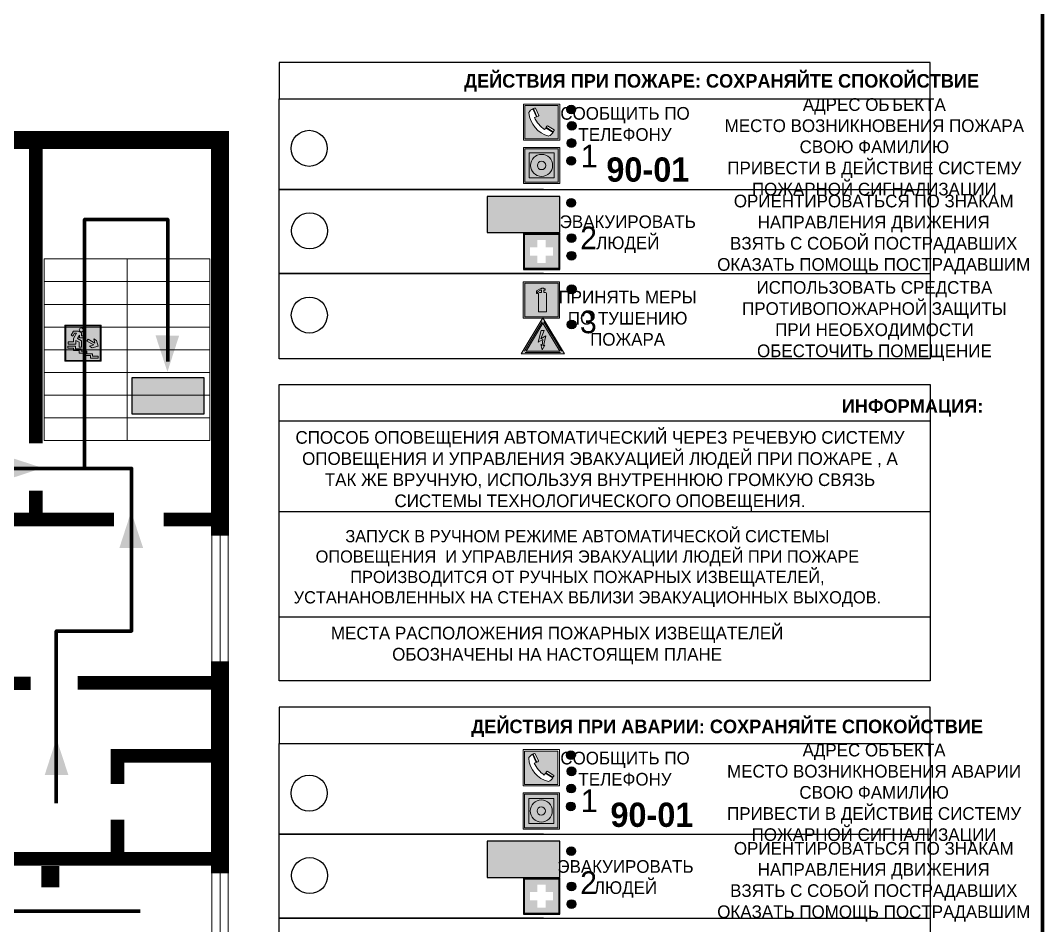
# Model space of a CAD drawing. Header units: millimetres. Extents: x 13114 to 67229, y 22859 to 38520.
# Drawn here: x 27674.5 to 27900.2, y 31016.9 to 31216.7 of the extents above; entities that cross this region are included whole.
import ezdxf

# ---------------------------------------------------------------- set-up
doc = ezdxf.new("R2010")
doc.units = ezdxf.units.MM
doc.layers.add('План_Штампы', color=7, linetype='Continuous')
doc.styles.add('обычный', font='arial.ttf')

# ---------------------------------------------------------------- blocks, each defined once
blk = doc.blocks.new('A$C3E6D3DDE')
at = {"lineweight": 5}
h = blk.add_hatch(color=40, dxfattribs=at)
h.paths.add_polyline_path([(24.1, 1.45), (16.46, -11.35), (31.74, -11.35)])
h.paths.add_polyline_path([(24.09, -0.46), (30.03, -10.41), (18.14, -10.41)], flags=16)
h.paths.add_polyline_path([(24.54, -3.08), (23.41, -6.02), (25.13, -5.01), (24.33, -8.5), (24.82, -8.27), (23.79, -9.86), (23.4, -8.04), (23.8, -8.43), (24.04, -6.29), (22.39, -7.25), (23.44, -3.08)], flags=0)
h = blk.add_hatch(color=256, dxfattribs=at)
h.paths.add_polyline_path([(24.37, 0.03, 0.567511), (23.82, 0.03), (17.59, -10.4, 0.582454), (17.86, -10.88), (30.32, -10.88, 0.582149), (30.6, -10.4)])
h.paths.add_polyline_path([(24.09, -0.46), (18.14, -10.41), (30.03, -10.41)], flags=16)
h.paths.add_polyline_path([(24.54, -3.08), (23.41, -6.02), (25.13, -5.01), (24.33, -8.5), (24.82, -8.27), (23.79, -9.86), (23.4, -8.04), (23.8, -8.43), (24.04, -6.29), (22.39, -7.25), (23.44, -3.08)], flags=0)
h = blk.add_hatch(color=40, dxfattribs=at)
h.paths.add_polyline_path([(24.09, -0.46), (18.14, -10.41), (30.03, -10.41)])
h.paths.add_polyline_path([(24.82, -8.27), (23.79, -9.86), (23.4, -8.04), (23.8, -8.43), (24.04, -6.29), (22.39, -7.25), (23.44, -3.08), (24.54, -3.08), (23.41, -6.02), (25.13, -5.01), (24.33, -8.5)], flags=16)
at = {"color": 40, "lineweight": 5}
for p, q in [((16.46, -11.35), (24.1, 1.45)), ((24.1, 1.45), (31.74, -11.35))]:
    blk.add_line(p, q, dxfattribs=at)
at = {"lineweight": 5}
for p, q in [((17.59, -10.4), (23.82, 0.03)), ((24.37, 0.03), (30.6, -10.4)), ((18.14, -10.41), (24.09, -0.46)), ((23.44, -3.08), (22.39, -7.25)), ((23.41, -6.02), (24.54, -3.08)), ((24.54, -3.08), (23.44, -3.08)), ((24.09, -0.46), (30.03, -10.41)), ((22.39, -7.25), (24.04, -6.29)), ((25.13, -5.01), (23.41, -6.02)), ((24.04, -6.29), (23.8, -8.43)), ((24.33, -8.5), (25.13, -5.01)), ((18.14, -10.41), (30.03, -10.41)), ((23.8, -8.43), (23.4, -8.04)), ((23.4, -8.04), (23.79, -9.86)), ((23.79, -9.86), (24.82, -8.27)), ((24.82, -8.27), (24.33, -8.5)), ((17.86, -10.88), (30.32, -10.88))]:
    blk.add_line(p, q, dxfattribs=at)
at = {"color": 50, "lineweight": 5}
blk.add_line((31.74, -11.35), (16.46, -11.35), dxfattribs=at)
blk = doc.blocks.new('A$C456E1F9C')
at = {"lineweight": 5}
h = blk.add_hatch(color=242, dxfattribs=at)
h.paths.add_polyline_path([(0.51, -1.47), (0.51, -13.26), (12.29, -13.26), (12.29, -1.47)])
h.paths.add_polyline_path([(5.42, -4.95, -0.254479), (4.78, -5.4), (3.52, -2.53, -0.209735), (4.23, -2.4)], flags=16)
h.paths.add_polyline_path([(8.53, -8.6), (10.87, -10.17), (10.54, -10.76), (8.03, -9.13, -0.192251)], flags=16)
h.paths.add_polyline_path([(4.61, -5.49, 0.005518), (3.87, -5.72, 0.128647), (7.49, -10.01, 0.00809), (7.83, -9.33), (10.47, -10.97, -0.16736), (8.99, -12.25, -0.327862), (1.95, -3.95, -0.166952), (3.36, -2.62)], flags=16)
at = {"color": 242, "lineweight": 5}
for p, q in [((0, -13.77), (0, -0.97)), ((12.8, -0.97), (0, -0.97)), ((4.61, -5.49), (3.36, -2.62)), ((3.52, -2.53), (4.78, -5.4)), ((4.23, -2.4), (5.42, -4.95)), ((12.8, -13.77), (12.8, -0.97)), ((7.83, -9.33), (10.47, -10.97)), ((8.03, -9.13), (10.54, -10.76)), ((10.81, -10.12), (8.53, -8.6)), ((10.54, -10.76), (10.8, -10.3)), ((10.8, -10.3), (10.81, -10.12)), ((0, -13.77), (12.8, -13.77))]:
    blk.add_line(p, q, dxfattribs=at)
blk.add_lwpolyline([(0.51, -1.47), (12.29, -1.47), (12.29, -13.26), (0.51, -13.26)], close=True, dxfattribs=at)
for centre, radius, start, end in [((4.59, -5.34), 2.99, 114.2845, 152.1974), ((4.02, -3.27), 0.891, 76.3284, 123.7092), ((11.12, -3.31), 9.19, 183.9915, 256.6009), ((14.98, -39.1), 35.17, 107.1487, 108.4135), ((13.86, -0.94), 11.08, 205.5536, 234.8762), ((4.68, -4.59), 0.824, 276.9621, 334.0723), ((-13.31, 0.8), 23.44, 332.5487, 334.4027), ((8.94, -9.5), 0.989, 114.4092, 157.9388), ((7.87, -9.46), 3, 291.9291, 329.9329)]:
    blk.add_arc(centre, radius, start, end, dxfattribs=at)
blk = doc.blocks.new('A$C54414219')
at = {"true_color": 0xffffff}
h = blk.add_hatch(color=7, dxfattribs=at)
h.paths.add_polyline_path([(2.39, -9.45), (2.39, -18.3), (11.23, -18.3), (11.23, -9.45)], flags=0)
h.paths.add_polyline_path([(10.71, -13.87, -1), (2.92, -13.87, -1)], flags=0)
h.paths.add_polyline_path([(8.3, -13.87, -1), (5.33, -13.87, -1)], flags=0)
h.paths.add_polyline_path([(0.41, -7.47), (0.41, -20.27), (13.21, -20.27), (13.21, -7.47)])
h.paths.add_polyline_path([(0.92, -19.77), (12.71, -19.77), (12.71, -7.98), (0.92, -7.98)], flags=16)
h.paths.add_polyline_path([(11.23, -9.45), (11.23, -18.3), (2.39, -18.3), (2.39, -9.45)], flags=0)
at = {"lineweight": 5}
h = blk.add_hatch(color=242, dxfattribs=at)
h.paths.add_polyline_path([(12.71, -7.98), (0.92, -7.98), (0.92, -19.77), (12.71, -19.77)])
h.paths.add_polyline_path([(11.23, -18.3), (2.39, -18.3), (2.39, -9.45), (11.23, -9.45)], flags=16)
h.paths.add_polyline_path([(10.71, -13.87, -1), (2.92, -13.87, -1)], flags=0)
h.paths.add_polyline_path([(8.3, -13.87, -1), (5.33, -13.87, -1)], flags=0)
at = {"true_color": 0xffffff}
h = blk.add_hatch(color=7, dxfattribs=at)
h.paths.add_polyline_path([(2.39, -9.45), (2.39, -18.3), (11.23, -18.3), (11.23, -9.45)])
h.paths.add_polyline_path([(10.71, -13.87, -1), (2.92, -13.87, -1)], flags=16)
h.paths.add_polyline_path([(8.3, -13.87, -1), (5.33, -13.87, -1)], flags=0)
at = {"lineweight": 5}
h = blk.add_hatch(color=242, dxfattribs=at)
h.paths.add_polyline_path([(2.92, -13.87, 1), (10.71, -13.87, 1)])
h.paths.add_polyline_path([(8.3, -13.87, -1), (5.33, -13.87, -1)], flags=16)
at = {"color": 242, "lineweight": 5}
for p, q in [((0.41, -20.27), (0.41, -7.47)), ((0.41, -7.47), (13.21, -7.47)), ((0.41, -7.47), (13.21, -7.47)), ((13.21, -20.27), (13.21, -7.47)), ((0.41, -20.27), (13.21, -20.27))]:
    blk.add_line(p, q, dxfattribs=at)
for points in [[(0.92, -7.98), (12.71, -7.98), (12.71, -19.77), (0.92, -19.77)], [(2.39, -9.45), (11.23, -9.45), (11.23, -18.3), (2.39, -18.3)]]:
    blk.add_lwpolyline(points, close=True, dxfattribs=at)
for radius in [3.89, 1.49]:
    blk.add_circle((6.81, -13.87), radius, dxfattribs=at)
blk = doc.blocks.new('A$C32E8229D')
at = {"true_color": 0xffffff}
blk.add_hatch(color=7, dxfattribs=at).paths.add_polyline_path([(0, 0), (0, -8), (16, -8), (16, 0)])
h = blk.add_hatch(color=126)
h.paths.add_polyline_path([(0.2, -0.2), (15.8, -0.2), (15.8, -7.8), (0.2, -7.8)])
h.paths.add_polyline_path([(13.49, -2.05), (12.08, -2.05), (11.37, -2.63, 0.162397), (11.29, -2.84), (11.29, -3.63), (10.35, -3.63), (10.35, -4.05), (11.68, -4.05), (11.68, -3.48), (12.26, -4.28), (11.29, -5.1), (11.29, -6.78), (11.85, -6.78), (11.85, -5.44), (12.8, -4.64), (12.8, -5.94), (14.46, -5.94), (14.46, -5.39), (13.45, -5.39), (13.45, -3.97), (12.46, -2.59), (13.15, -2.59), (13.69, -3.34), (14.18, -3)], flags=16)
h.paths.add_polyline_path([(10.74, -1.82, 1), (11.8, -1.82, 1)], flags=16)
h.paths.add_polyline_path([(9.39, -3.59), (5.99, -3.59), (6.56, -3.03), (5.91, -3.03), (5.1, -3.83), (5.91, -4.64), (6.56, -4.64), (5.99, -4.09), (9.39, -4.09)], flags=16)
h.paths.add_polyline_path([(4.29, -1.08), (1.72, -1.08), (1.72, -6.6), (4.29, -6.6)], flags=16)
at = {"color": 126}
blk.add_lwpolyline([(16, -8), (0, -8), (0, 0), (16, 0)], close=True, dxfattribs=at)
blk = doc.blocks.new('A$C18900ED3')
h = blk.add_hatch(color=126)
h.paths.add_polyline_path([(-0.18, -0.18), (-7.02, -0.18), (-7.02, -7.02), (-0.18, -7.02)])
h.paths.add_polyline_path([(-5.89, -4.46), (-5.89, -2.77), (-4.46, -2.77), (-4.46, -1.31), (-2.77, -1.31), (-2.77, -2.77), (-1.33, -2.77), (-1.33, -4.46), (-2.77, -4.46), (-2.77, -5.89), (-4.46, -5.89), (-4.46, -4.46)], flags=16)
at = {"color": 126}
for p, q in [((-7.2, 0), (-7.2, -7.2)), ((0, 0), (-7.2, 0)), ((0, -7.2), (0, 0)), ((-7.02, -7.02), (-7.02, -0.18)), ((-7.02, -0.18), (-0.18, -0.18)), ((-0.18, -0.18), (-0.18, -7.02)), ((-7.2, -7.2), (0, -7.2)), ((-0.18, -7.02), (-7.02, -7.02))]:
    blk.add_line(p, q, dxfattribs=at)
blk = doc.blocks.new('A$C3AD82952')
at = {"true_color": 0xf5f5ff}
h = blk.add_hatch(color=7, dxfattribs=at)
h.dxf.hatch_style = 1
h.paths.add_polyline_path([(8.21, 8.73, 0.414214), (7.89, 9.05), (7.22, 9.05), (7.22, 9.92), (7.59, 9.92, 1), (7.57, 10.36), (7.22, 10.36), (7.22, 10.6), (6.43, 10.6), (6.43, 10.36), (6.01, 10.36), (4.74, 9.59), (4.74, 8.69), (4.98, 8.73), (4.98, 9.26), (6.12, 9.91), (6.43, 9.91), (6.43, 9.05), (5.76, 9.05, 0.414214), (5.44, 8.73), (5.44, 2.2), (8.21, 2.2)], flags=0)
h.paths.add_polyline_path([(12.8, 12.8), (0, 12.8), (0, 0), (12.8, 0)])
h.paths.add_polyline_path([(0.51, 12.29), (12.29, 12.29), (12.29, 0.51), (0.51, 0.51)], flags=16)
h.paths.add_polyline_path([(4.74, 9.59), (6.01, 10.36), (6.43, 10.36), (6.43, 10.6), (7.22, 10.6), (7.22, 10.36), (7.59, 10.36, -0.94586), (7.59, 9.92), (7.22, 9.92), (7.22, 9.05), (7.89, 9.05, -0.414214), (8.21, 8.73), (8.21, 2.2), (5.44, 2.2), (5.44, 8.73, -0.414214), (5.76, 9.05), (6.43, 9.05), (6.43, 9.91), (6.12, 9.91), (4.98, 9.26), (4.98, 8.73), (4.74, 8.69)], flags=0)
h = blk.add_hatch(color=242)
h.dxf.hatch_style = 1
h.paths.add_polyline_path([(12.29, 12.29), (0.51, 12.29), (0.51, 0.51), (12.29, 0.51)])
h.paths.add_polyline_path([(4.74, 8.69), (4.74, 9.59), (6.01, 10.36), (6.43, 10.36), (6.43, 10.6), (7.22, 10.6), (7.22, 10.36), (7.59, 10.36, -0.94586), (7.59, 9.92), (7.22, 9.92), (7.22, 9.05), (7.89, 9.05, -0.414214), (8.21, 8.73), (8.21, 2.2), (5.44, 2.2), (5.44, 8.73, -0.414214), (5.76, 9.05), (6.43, 9.05), (6.43, 9.91), (6.12, 9.91), (4.98, 9.26), (4.98, 8.73)], flags=16)
h = blk.add_hatch(color=7, dxfattribs=at)
h.dxf.hatch_style = 1
h.paths.add_polyline_path([(8.21, 8.73, 0.414214), (7.89, 9.05), (7.22, 9.05), (7.22, 9.92), (7.59, 9.92, 1), (7.57, 10.36), (7.22, 10.36), (7.22, 10.6), (6.43, 10.6), (6.43, 10.36), (6.01, 10.36), (4.74, 9.59), (4.74, 8.69), (4.98, 8.73), (4.98, 9.26), (6.12, 9.91), (6.43, 9.91), (6.43, 9.05), (5.76, 9.05, 0.414214), (5.44, 8.73), (5.44, 2.2), (8.21, 2.2)])
at = {"color": 242, "lineweight": 5}
for p, q in [((0, 0), (0, 12.8)), ((0, 12.8), (12.8, 12.8)), ((12.8, 0), (12.8, 12.8)), ((6.01, 10.36), (4.74, 9.59)), ((4.74, 9.59), (4.74, 8.69)), ((4.74, 8.69), (4.98, 8.73)), ((4.98, 9.26), (6.12, 9.91)), ((4.98, 8.73), (4.98, 9.26)), ((5.44, 2.2), (5.44, 8.73)), ((5.76, 9.05), (6.43, 9.05)), ((6.01, 10.36), (6.43, 10.36)), ((6.12, 9.91), (6.43, 9.91)), ((7.22, 10.6), (6.43, 10.6)), ((6.43, 10.6), (6.43, 10.36)), ((6.43, 9.91), (6.43, 9.05)), ((7.22, 10.36), (7.22, 10.6)), ((7.59, 10.36), (7.22, 10.36)), ((7.22, 9.05), (7.22, 9.92)), ((7.59, 9.92), (7.22, 9.92)), ((7.89, 9.05), (7.22, 9.05)), ((8.21, 2.2), (8.21, 8.73)), ((0, 0), (12.8, 0)), ((5.44, 2.2), (8.21, 2.2))]:
    blk.add_line(p, q, dxfattribs=at)
blk.add_lwpolyline([(0.51, 12.29), (12.29, 12.29), (12.29, 0.51), (0.51, 0.51)], close=True, dxfattribs=at)
for centre, radius, start, end in [((5.76, 8.73), 0.32, 90, 180), ((7.58, 10.14), 0.223, 273.1875, 86.8125), ((7.89, 8.73), 0.32, 0, 90)]:
    blk.add_arc(centre, radius, start, end, dxfattribs=at)
blk = doc.blocks.new('A$C7B4425F7')
at = {"true_color": 0xffffff}
blk.add_hatch(color=7, dxfattribs=at).paths.add_polyline_path([(0, 0), (-16, 0), (-16, -8), (0, -8)])
h = blk.add_hatch(color=126)
h.paths.add_polyline_path([(-0.2, -0.2), (-15.8, -0.2), (-15.8, -7.8), (-0.2, -7.8)])
h.paths.add_polyline_path([(-11.76, -2.03), (-11.76, -3.66), (-11.17, -3.66, -0.568275), (-11.17, -6.18), (-12.58, -6.18), (-12.58, -2.03)], flags=16)
h.paths.add_polyline_path([(-13.33, -4.12, -0.495768), (-13.59, -6.18), (-15.03, -6.18), (-15.03, -2.03), (-13.59, -2.03, -0.487973)], flags=16)
h.paths.add_polyline_path([(-10.25, -2.03), (-9.48, -2.03), (-9.48, -6.18), (-10.25, -6.18)], flags=16)
h.paths.add_polyline_path([(-13.84, -3.69), (-14.24, -3.69), (-14.24, -3.03), (-13.9, -3.03, -0.692621)], flags=0)
h.paths.add_polyline_path([(-9.15, -2.03), (-8.4, -2.03), (-8.04, -3.07), (-7.68, -2.03), (-6.93, -2.03), (-7.64, -4.1), (-6.93, -6.18), (-7.68, -6.18), (-8.04, -5.14), (-8.4, -6.18), (-9.15, -6.18), (-8.44, -4.1)], flags=16)
h.paths.add_polyline_path([(-11.76, -4.46), (-11.42, -4.46, -0.692621), (-11.36, -5.12), (-11.76, -5.12)], flags=0)
h.paths.add_polyline_path([(-13.9, -5.2), (-14.24, -5.2), (-14.24, -4.55), (-13.84, -4.55, -0.708038)], flags=0)
edge = h.paths.add_edge_path(flags=16)
edge.add_ellipse((-5.51, -4.08), major_axis=(0, 2.05), ratio=0.586184, start_angle=0, end_angle=360)
edge = h.paths.add_edge_path(flags=0)
edge.add_ellipse((-5.51, -4.08), major_axis=(0, 1.14), ratio=0.454828, start_angle=0, end_angle=360)
h.paths.add_polyline_path([(-4.13, -4.96, 0.377264), (-3.48, -4.52, 0.0555), (-3.16, -2.03), (-1.66, -2.03), (-1.66, -4.96), (-0.96, -4.96), (-0.96, -7.01), (-1.75, -7.01), (-1.75, -6.18), (-3.3, -6.18), (-3.3, -7.02), (-4.13, -7.02)], flags=16)
h.paths.add_polyline_path([(-2.73, -2.91), (-2.28, -2.91), (-2.28, -4.96), (-3.05, -4.96, 0.079136)], flags=0)
at = {"color": 126}
blk.add_lwpolyline([(-16, -8), (0, -8), (0, 0), (-16, 0)], close=True, dxfattribs=at)
blk = doc.blocks.new('вниз')
at = {"lineweight": 0, "true_color": 0xffffff}
h = blk.add_hatch(color=7, dxfattribs=at)
h.dxf.hatch_style = 1
h.paths.add_polyline_path([(40994.51, -4472.22), (40986.51, -4472.22), (40986.51, -4480.22), (40994.51, -4480.22)])
h.paths.add_polyline_path([(40994.31, -4472.42), (40994.31, -4480.01), (40986.71, -4480.01), (40986.71, -4472.42)], flags=16)
h.paths.add_polyline_path([(40988.43, -4473.53), (40989.43, -4473.53), (40990.19, -4473.96), (40990.19, -4474.6), (40991, -4474.6), (40991, -4475.06), (40989.73, -4475.06), (40989.73, -4474.46), (40989.3, -4475.18), (40990.17, -4475.7), (40990.17, -4477.11), (40989.63, -4477.11), (40989.63, -4476.01), (40988.94, -4475.59), (40988.94, -4476.46), (40988.94, -4476.46), (40987.47, -4476.46), (40987.26, -4476.46), (40987.26, -4475.92), (40988.4, -4475.92), (40988.4, -4475.2), (40989.1, -4473.99), (40988.66, -4473.99), (40988.24, -4474.7), (40987.86, -4474.47), (40988.41, -4473.56)], flags=0)
h.paths.add_polyline_path([(40990.55, -4473.29, -1), (40989.69, -4473.29, -1)], flags=0)
h.paths.add_polyline_path([(40988.85, -4476.89), (40988.85, -4477.43), (40990.1, -4477.43), (40990.1, -4477.99), (40991.34, -4477.99), (40991.34, -4478.54), (40992.59, -4478.54), (40992.59, -4479.09), (40993.83, -4479.09), (40993.83, -4479.52), (40992.17, -4479.52), (40992.17, -4478.97), (40990.91, -4478.97), (40990.91, -4478.41), (40989.68, -4478.41), (40989.68, -4477.86), (40988.43, -4477.86), (40988.43, -4477.31), (40987.6, -4477.31), (40987.18, -4477.31), (40987.18, -4476.89)], flags=0)
h.paths.add_polyline_path([(40991.61, -4475.33), (40993.12, -4476.2), (40992.9, -4475.27), (40993.48, -4475.6), (40993.83, -4476.88), (40992.56, -4477.22), (40991.97, -4476.88), (40992.9, -4476.61), (40991.38, -4475.74), (40991.58, -4475.39)], flags=0)
h.paths.add_polyline_path([(40990.19, -4473.96), (40989.43, -4473.53), (40988.43, -4473.53), (40988.41, -4473.56), (40987.86, -4474.47), (40988.24, -4474.7), (40988.66, -4473.99), (40989.1, -4473.99), (40988.4, -4475.2), (40988.4, -4475.92), (40987.26, -4475.92), (40987.26, -4476.46), (40987.47, -4476.46), (40988.94, -4476.46), (40988.94, -4476.27), (40988.94, -4475.59), (40989.63, -4476.01), (40989.63, -4477.11), (40990.17, -4477.11), (40990.17, -4475.7), (40989.3, -4475.18), (40989.73, -4474.46), (40989.73, -4475.06), (40991, -4475.06), (40991, -4474.6), (40990.19, -4474.6)], flags=0)
h.paths.add_polyline_path([(40990.55, -4473.29, 1), (40989.69, -4473.29, 1)], flags=0)
h.paths.add_polyline_path([(40991.61, -4475.33), (40991.58, -4475.39), (40991.38, -4475.74), (40992.9, -4476.61), (40991.97, -4476.88), (40992.56, -4477.22), (40993.83, -4476.88), (40993.48, -4475.6), (40992.9, -4475.27), (40993.12, -4476.2)], flags=0)
h.paths.add_polyline_path([(40990.1, -4477.43), (40988.85, -4477.43), (40988.85, -4476.89), (40987.18, -4476.89), (40987.18, -4477.31), (40987.6, -4477.31), (40988.43, -4477.31), (40988.43, -4477.86), (40989.68, -4477.86), (40989.68, -4478.41), (40990.91, -4478.41), (40990.91, -4478.97), (40992.17, -4478.97), (40992.17, -4479.52), (40993.83, -4479.52), (40993.83, -4479.09), (40992.59, -4479.09), (40992.59, -4478.54), (40991.34, -4478.54), (40991.34, -4477.99), (40990.1, -4477.99)], flags=0)
at = {"lineweight": 0}
h = blk.add_hatch(color=126, dxfattribs=at)
h.dxf.hatch_style = 1
h.paths.add_polyline_path([(40994.31, -4472.42), (40986.71, -4472.42), (40986.71, -4480.01), (40994.31, -4480.01)])
h.paths.add_polyline_path([(40988.43, -4473.53), (40989.43, -4473.53), (40990.19, -4473.96), (40990.19, -4474.6), (40991, -4474.6), (40991, -4475.06), (40989.73, -4475.06), (40989.73, -4474.46), (40989.3, -4475.18), (40990.17, -4475.7), (40990.17, -4477.11), (40989.63, -4477.11), (40989.63, -4476.01), (40988.94, -4475.59), (40988.94, -4476.46), (40988.94, -4476.46), (40987.47, -4476.46), (40987.26, -4476.46), (40987.26, -4475.92), (40988.4, -4475.92), (40988.4, -4475.2), (40989.1, -4473.99), (40988.66, -4473.99), (40988.24, -4474.7), (40987.86, -4474.47), (40988.41, -4473.56)], flags=16)
h.paths.add_polyline_path([(40990.55, -4473.29, -1), (40989.69, -4473.29, -1)], flags=16)
h.paths.add_polyline_path([(40988.85, -4476.89), (40988.85, -4477.43), (40990.1, -4477.43), (40990.1, -4477.99), (40991.34, -4477.99), (40991.34, -4478.54), (40992.59, -4478.54), (40992.59, -4479.09), (40993.83, -4479.09), (40993.83, -4479.52), (40992.17, -4479.52), (40992.17, -4478.97), (40990.91, -4478.97), (40990.91, -4478.41), (40989.68, -4478.41), (40989.68, -4477.86), (40988.43, -4477.86), (40988.43, -4477.31), (40987.6, -4477.31), (40987.18, -4477.31), (40987.18, -4476.89)], flags=16)
h.paths.add_polyline_path([(40991.61, -4475.33), (40993.12, -4476.2), (40992.9, -4475.27), (40993.48, -4475.6), (40993.83, -4476.88), (40992.56, -4477.22), (40991.97, -4476.88), (40992.9, -4476.61), (40991.38, -4475.74), (40991.58, -4475.39)], flags=16)
at = {"lineweight": 0, "true_color": 0xffffff}
h = blk.add_hatch(color=7, dxfattribs=at)
h.dxf.hatch_style = 1
h.paths.add_polyline_path([(40989.73, -4474.46), (40989.73, -4475.06), (40991, -4475.06), (40991, -4474.6), (40990.19, -4474.6), (40990.19, -4473.96), (40989.43, -4473.53), (40988.43, -4473.53), (40988.41, -4473.56), (40987.86, -4474.47), (40988.24, -4474.7), (40988.66, -4473.99), (40989.1, -4473.99), (40988.4, -4475.2), (40988.4, -4475.92), (40987.26, -4475.92), (40987.26, -4476.46), (40987.47, -4476.46), (40988.94, -4476.46), (40988.94, -4475.59), (40989.63, -4476.01), (40989.63, -4477.11), (40990.17, -4477.11), (40990.17, -4475.7), (40989.3, -4475.18)])
h.paths.add_polyline_path([(40989.69, -4473.29, 1), (40990.55, -4473.29, 1)])
h.paths.add_polyline_path([(40991.61, -4475.33), (40991.58, -4475.39), (40991.38, -4475.74), (40992.9, -4476.61), (40991.97, -4476.88), (40992.56, -4477.22), (40993.83, -4476.88), (40993.48, -4475.6), (40992.9, -4475.27), (40993.12, -4476.2)])
h.paths.add_polyline_path([(40990.1, -4477.43), (40988.85, -4477.43), (40988.85, -4476.89), (40987.18, -4476.89), (40987.18, -4477.31), (40987.6, -4477.31), (40988.43, -4477.31), (40988.43, -4477.86), (40989.68, -4477.86), (40989.68, -4478.41), (40990.91, -4478.41), (40990.91, -4478.97), (40992.17, -4478.97), (40992.17, -4479.52), (40993.83, -4479.52), (40993.83, -4479.09), (40992.59, -4479.09), (40992.59, -4478.54), (40991.34, -4478.54), (40991.34, -4477.99), (40990.1, -4477.99)])
at = {"color": 126, "lineweight": 0}
for points in [[(40986.51, -4472.22), (40994.51, -4472.22), (40994.51, -4480.22), (40986.51, -4480.22)], [(40986.71, -4472.42), (40994.31, -4472.42), (40994.31, -4480.01), (40986.71, -4480.01)]]:
    blk.add_lwpolyline(points, close=True, dxfattribs=at)
for points in [[(40987.47, -4476.46), (40987.26, -4476.46), (40987.26, -4475.92), (40988.4, -4475.92), (40988.4, -4475.2), (40989.1, -4473.99), (40988.66, -4473.99), (40988.24, -4474.7), (40987.86, -4474.47), (40988.41, -4473.56), (40988.43, -4473.53), (40989.43, -4473.53), (40990.19, -4473.96), (40990.19, -4474.6), (40991, -4474.6), (40991, -4475.06), (40989.73, -4475.06), (40989.73, -4474.46), (40989.3, -4475.18), (40990.17, -4475.7), (40990.17, -4477.11), (40989.63, -4477.11), (40989.63, -4476.01), (40988.94, -4475.59), (40988.94, -4476.46)], [(40987.47, -4476.46), (40988.94, -4476.46), (40988.94, -4476.27)], [(40991.58, -4475.39), (40991.38, -4475.74), (40992.9, -4476.61), (40991.97, -4476.88), (40992.56, -4477.22), (40993.83, -4476.88), (40993.48, -4475.6), (40992.9, -4475.27), (40993.12, -4476.2), (40991.61, -4475.33), (40991.58, -4475.39)], [(40987.6, -4477.31), (40987.18, -4477.31), (40987.18, -4476.89), (40988.85, -4476.89), (40988.85, -4477.43), (40990.1, -4477.43), (40990.1, -4477.99), (40991.34, -4477.99), (40991.34, -4478.54), (40992.59, -4478.54), (40992.59, -4479.09), (40993.83, -4479.09), (40993.83, -4479.52), (40992.17, -4479.52), (40992.17, -4478.97), (40990.91, -4478.97), (40990.91, -4478.41), (40989.68, -4478.41), (40989.68, -4477.86), (40988.43, -4477.86), (40988.43, -4477.31), (40987.6, -4477.31)]]:
    blk.add_lwpolyline(points, dxfattribs=at)
blk.add_circle((40990.12, -4473.29), 0.432, dxfattribs=at)

msp = doc.modelspace()

# ---------------------------------------------------------------- hatches: boundary and pattern name
at = {"lineweight": 0}
h = msp.add_hatch(color=256, dxfattribs=at)
h.dxf.hatch_style = 1
h.paths.add_polyline_path([(27795.17, 31197.05, 1), (27797.1, 31197.05, 1)])
h = msp.add_hatch(color=256, dxfattribs=at)
h.dxf.hatch_style = 1
h.paths.add_polyline_path([(27795.27, 31193.47, 1), (27797.21, 31193.47, 1)])
h = msp.add_hatch(color=256, dxfattribs=at)
h.dxf.hatch_style = 1
h.paths.add_polyline_path([(27795.24, 31189.66, 1), (27797.17, 31189.66, 1)])
h = msp.add_hatch(color=256, dxfattribs=at)
h.dxf.hatch_style = 1
h.paths.add_polyline_path([(27795.15, 31185.73, 1), (27797.08, 31185.73, 1)])
h = msp.add_hatch(color=256, dxfattribs=at)
h.dxf.hatch_style = 1
h.paths.add_polyline_path([(27795.16, 31176.46, 1), (27797.1, 31176.46, 1)])
h = msp.add_hatch(color=256, dxfattribs=at)
h.dxf.hatch_style = 1
h.paths.add_polyline_path([(27795.21, 31168.68, 1), (27797.14, 31168.68, 1)])
h = msp.add_hatch(color=256, dxfattribs=at)
h.dxf.hatch_style = 1
h.paths.add_polyline_path([(27795.2, 31164.78, 1), (27797.13, 31164.78, 1)])
h = msp.add_hatch(color=256, dxfattribs=at)
h.dxf.hatch_style = 1
h.paths.add_polyline_path([(27795.26, 31157.36, 1), (27797.19, 31157.36, 1)])
h = msp.add_hatch(color=256, dxfattribs=at)
h.dxf.hatch_style = 1
h.paths.add_polyline_path([(27795.26, 31149.59, 1), (27797.19, 31149.59, 1)])
h = msp.add_hatch(color=256, dxfattribs=at)
h.dxf.hatch_style = 1
h.paths.add_polyline_path([(27795.1, 31054.5, 1), (27797.04, 31054.5, 1)])
h = msp.add_hatch(color=256, dxfattribs=at)
h.dxf.hatch_style = 1
h.paths.add_polyline_path([(27795.21, 31050.92, 1), (27797.14, 31050.92, 1)])
h = msp.add_hatch(color=256, dxfattribs=at)
h.dxf.hatch_style = 1
h.paths.add_polyline_path([(27795.17, 31047.11, 1), (27797.1, 31047.11, 1)])
h = msp.add_hatch(color=256, dxfattribs=at)
h.dxf.hatch_style = 1
h.paths.add_polyline_path([(27795.09, 31043.18, 1), (27797.02, 31043.18, 1)])
h = msp.add_hatch(color=256, dxfattribs=at)
h.dxf.hatch_style = 1
h.paths.add_polyline_path([(27795.17, 31033.29, 1), (27797.1, 31033.29, 1)])
h = msp.add_hatch(color=256, dxfattribs=at)
h.dxf.hatch_style = 1
h.paths.add_polyline_path([(27795.21, 31025.51, 1), (27797.15, 31025.51, 1)])
h = msp.add_hatch(color=256, dxfattribs=at)
h.dxf.hatch_style = 1
h.paths.add_polyline_path([(27795.21, 31021.61, 1), (27797.14, 31021.61, 1)])

# ---------------------------------------------------------------- linework, layer by layer
at = {"color": 1, "lineweight": 100}
msp.add_lwpolyline([(27300.23, 31290.65), (27900.23, 31290.65), (27900.23, 30895.65), (27300.23, 30895.65)], close=True, dxfattribs=at)
for points in [[(27731.63, 31199.41), (27875.39, 31199.41), (27875.39, 31207.46), (27731.63, 31207.46)], [(27731.63, 31199.41), (27875.39, 31199.41), (27875.39, 31142.01), (27731.63, 31142.01)], [(27731.63, 31057.04), (27875.39, 31057.04), (27875.39, 31065.09), (27731.63, 31065.09)], [(27731.63, 31057.04), (27875.39, 31057.04), (27875.39, 30999.64), (27731.63, 30999.64)]]:
    msp.add_lwpolyline(points, close=True)
at = {"lineweight": 0}
for points, const_width in [([(27671.94, 31190.31), (27718.56, 31190.31), (27718.56, 31102.96)], 4), ([(27677.9, 31190.31), (27677.9, 31123.36)], 3), ([(27677.9, 31106.53), (27677.9, 31112.89)], 3), ([(27695.13, 31106.53), (27625.41, 31106.53)], 3), ([(27720.15, 31106.53), (27706.11, 31106.53)], 3), ([(27718.56, 31075.23), (27718.56, 31028.39)], 4), ([(27676.76, 31070.36), (27638.15, 31070.36)], 3), ([(27717.5, 31070.49), (27687.15, 31070.49)], 3), ([(27716.76, 31054.36), (27695.9, 31054.36), (27695.9, 31048.09)], 3), ([(27695.9, 31031.58), (27695.9, 31040.23)], 3), ([(27718.67, 31031.58), (27610.5, 31031.58)], 3), ([(27681.07, 31025.32), (27681.07, 31029.98)], 4)]:
    msp.add_lwpolyline(points, dxfattribs=dict(at, const_width=const_width))
for points in [[(27790.04, 31179.41), (27731.63, 31179.41), (27875.39, 31179.41)], [(27790.04, 31160.84), (27731.63, 31160.84), (27875.39, 31160.84)], [(27790.04, 31037.04), (27731.63, 31037.04), (27875.39, 31037.04)], [(27790.04, 31018.47), (27731.63, 31018.47), (27875.39, 31018.47)]]:
    msp.add_lwpolyline(points)
at = {"color": 126, "lineweight": 100, "true_color": 0x008754}
for points in [[(27707.01, 31141.45), (27707.01, 31172.78), (27688.64, 31172.78), (27688.64, 31117.82), (27699.04, 31117.82), (27699.04, 31081.89), (27682.38, 31081.89), (27682.38, 31043.88)], [(27688.64, 31117.82), (27345.45, 31117.82)], [(27700.94, 31020.05), (27351.35, 31020.05), (27351.35, 31079.22)]]:
    msp.add_lwpolyline(points, dxfattribs=at)
at = {"lineweight": 0}
for points in [[(27698.03, 31164.07), (27679.75, 31164.07), (27679.75, 31159.06), (27698.03, 31159.06)], [(27716.31, 31164.07), (27698.03, 31164.07), (27698.03, 31159.06), (27716.31, 31159.06)], [(27698.03, 31159.06), (27679.75, 31159.06), (27679.75, 31154.04), (27698.03, 31154.04)], [(27716.31, 31159.06), (27698.03, 31159.06), (27698.03, 31154.04), (27716.31, 31154.04)], [(27698.03, 31154.04), (27679.75, 31154.04), (27679.75, 31149.03), (27698.03, 31149.03)], [(27716.31, 31154.04), (27698.03, 31154.04), (27698.03, 31149.03), (27716.31, 31149.03)], [(27698.03, 31149.03), (27679.75, 31149.03), (27679.75, 31144.02), (27698.03, 31144.02)], [(27716.31, 31149.03), (27698.03, 31149.03), (27698.03, 31144.02), (27716.31, 31144.02)], [(27698.03, 31144.02), (27679.75, 31144.02), (27679.75, 31139.01), (27698.03, 31139.01)], [(27716.31, 31144.02), (27698.03, 31144.02), (27698.03, 31139.01), (27716.31, 31139.01)], [(27698.03, 31139.01), (27679.75, 31139.01), (27679.75, 31134), (27698.03, 31134)], [(27716.31, 31139.01), (27698.03, 31139.01), (27698.03, 31134), (27716.31, 31134)], [(27698.03, 31134), (27679.75, 31134), (27679.75, 31128.99), (27698.03, 31128.99)], [(27716.31, 31134), (27698.03, 31134), (27698.03, 31128.99), (27716.31, 31128.99)], [(27698.03, 31128.99), (27679.75, 31128.99), (27679.75, 31123.98), (27698.03, 31123.98)], [(27716.31, 31128.99), (27698.03, 31128.99), (27698.03, 31123.98), (27716.31, 31123.98)]]:
    msp.add_lwpolyline(points, close=True, dxfattribs=at)
at = {"color": 0}
msp.add_lwpolyline([(27731.63, 31136.35), (27875.39, 31136.35), (27875.39, 31070.89), (27731.63, 31070.89)], close=True, dxfattribs=at)
for points in [[(27731.63, 31128.29), (27875.39, 31128.29)], [(27731.63, 31108.3), (27875.39, 31108.3)], [(27731.63, 31085.05), (27875.39, 31085.05)]]:
    msp.add_lwpolyline(points, dxfattribs=at)
at = {"lineweight": 0}
for points in [[(27716.76, 31103.07), (27716.76, 30993.32)], [(27718.56, 31102.96), (27718.56, 30993.22)], [(27720.38, 31103.1), (27720.38, 30993.36)]]:
    msp.add_lwpolyline(points, dxfattribs=at)
for centre, radius in [((27796.14, 31197.05), 0.966), ((27796.24, 31193.47), 0.966), ((27738.25, 31188.49), 3.98), ((27796.2, 31189.66), 0.966), ((27796.12, 31185.73), 0.966), ((27796.13, 31176.46), 0.966), ((27738.35, 31170.26), 3.98), ((27796.17, 31168.68), 0.966), ((27796.16, 31164.78), 0.966), ((27796.22, 31157.36), 0.966), ((27738.28, 31151.68), 3.98), ((27796.23, 31149.59), 0.966), ((27796.07, 31054.5), 0.966), ((27796.18, 31050.92), 0.966), ((27738.25, 31046.12), 3.98), ((27796.14, 31047.11), 0.966), ((27796.05, 31043.18), 0.966), ((27796.14, 31033.29), 0.966), ((27738.35, 31027.89), 3.98), ((27796.18, 31025.51), 0.966), ((27796.17, 31021.61), 0.966)]:
    msp.add_circle(centre, radius)
at = {"layer": 'План_Штампы', "color": 126, "true_color": 0x008754}
for points in [[(27704.31, 31147.17), (27709.53, 31147.15), (27706.94, 31139.13)], [(27671.34, 31115.28), (27671.35, 31120.51), (27679.37, 31117.92)], [(27701.56, 31100.26), (27696.34, 31100.27), (27698.93, 31108.29)], [(27685.06, 31050.12), (27679.84, 31050.13), (27682.43, 31058.15)]]:
    msp.add_solid(points, dxfattribs=at)

# ---------------------------------------------------------------- block references
for name, p, xscale, yscale, zscale in [('A$C456E1F9C', (27785.58, 31198.87), 0.625, 0.625, 0.625), ('A$C54414219', (27785.32, 31193.38), 0.625, 0.625, 0.625), ('A$C18900ED3', (27793.58, 31169.73), 1.111111111007631, 1.111111111007631, 1.111111111007631), ('A$C3AD82952', (27785.53, 31151), 0.625, 0.625, 0.625), ('A$C3E6D3DDE', (27774.82, 31150.19), 0.625, 0.625, 0.625), ('A$C456E1F9C', (27785.51, 31056.32), 0.625, 0.625, 0.625), ('A$C54414219', (27785.26, 31050.83), 0.625, 0.625, 0.625), ('A$C18900ED3', (27793.58, 31027.36), 1.111111111007631, 1.111111111007631, 1.111111111007631)]:
    msp.add_blockref(name, p, dxfattribs=dict(xscale=xscale, yscale=yscale, zscale=zscale))
at = {"xscale": -1}
for p in [(27793.58, 31177.88), (27793.58, 31035.51)]:
    msp.add_blockref('A$C32E8229D', p, dxfattribs=at)
at = {"color": 126, "true_color": 0x008754}
msp.add_blockref('вниз', (-13302.21, 35621.68), dxfattribs=at)
at = {"layer": 'План_Штампы'}
msp.add_blockref('A$C7B4425F7', (27715.05, 31137.84), dxfattribs=at)

# ---------------------------------------------------------------- texts
at = {"lineweight": 0, "attachment_point": 5, "style": 'обычный'}
for s, insert, char_height, width in [('{\\fProxima Nova Rg|b1|i0|c204|p2;ДЕЙСТВИЯ ПРИ ПОЖАРЕ: СОХРАНЯЙТЕ СПОКОЙСТВИЕ\\H1.6644x; }', (27829.34, 31202.96), 3, 175.1736), ('\\pi-8.4,l8.4,t8.4;{\\fProxima Nova Rg|b0|i0|c204|p2;АДРЕС ОБЪЕКТА\\PМЕСТО ВОЗНИКНОВЕНИЯ ПОЖАРА \\PСВОЮ ФАМИЛИЮ\\PПРИВЕСТИ В ДЕЙСТВИЕ СИСТЕМУ \\PПОЖАРНОЙ СИГНАЛИЗАЦИИ}', (27863.08, 31188.42), 2.8, 126.6484), ('{\\fProxima Nova Rg|b0|i0|c204|p2;СООБЩИТЬ ПО \\PТЕЛЕФОНУ}', (27808.01, 31193.86), 2.8, 126.6484), ('{\\fProxima Nova Rg|b0|i0|c204|p2;1\\H1.1667x; }', (27800.11, 31186.79), 5, 126.6484), ('{\\fProxima Nova Rg|b1|i0|c204|p2;\\H1.0714x;90-01\\fProxima Nova Rg|b0|i0|c204|p2;\\H0.93331x; \\H1.3449x; }', (27813.05, 31183.77), 5, 126.6484), ('\\pi-8.4,l8.4,t8.4;{\\fProxima Nova Rg|b0|i0|c204|p2;ОРИЕНТИРОВАТЬСЯ ПО ЗНАКАМ \\PНАПРАВЛЕНИЯ ДВИЖЕНИЯ\\PВЗЯТЬ С СОБОЙ ПОСТРАДАВШИХ\\PОКАЗАТЬ ПОМОЩЬ ПОСТРАДАВШИМ}', (27862.94, 31169.45), 2.8, 126.6484), ('{\\fProxima Nova Rg|b0|i0|c204|p2;ЭВАКУИРОВАТЬ \\PЛЮДЕЙ}', (27808.62, 31169.54), 2.8, 126.6484), ('{\\fProxima Nova Rg|b0|i0|c204|p2;2\\H1.1967x; }', (27799.96, 31168.71), 5, 126.6484), ('{\\fProxima Nova Rg|b0|i0|c204|p2;ПРИНЯТЬ МЕРЫ \\PПО ТУШЕНИЮ \\PПОЖАРА}', (27808.58, 31150.96), 2.8, 126.6484), ('\\pi-8.4,l8.4,t8.4;{\\fProxima Nova Rg|b0|i0|c204|p2;ИСПОЛЬЗОВАТЬ СРЕДСТВА \\PПРОТИВОПОЖАРНОЙ ЗАЩИТЫ \\PПРИ НЕОБХОДИМОСТИ \\PОБЕСТОЧИТЬ ПОМЕЩЕНИЕ}', (27863.1, 31150.37), 2.8, 126.6484), ('{\\fProxima Nova Rg|b0|i0|c204|p2;3\\H1.1967x; }', (27799.9, 31150.13), 5, 126.6484), ('{\\fProxima Nova Rg|b1|i0|c204|p2;ИНФОРМАЦИЯ:\\H1.1997x; }', (27871.53, 31131.15), 3, 175.1736), ('{\\fProxima Nova Rg|b0|i0|c204|p2;СПОСОБ ОПОВЕЩЕНИЯ АВТОМАТИЧЕСКИЙ ЧЕРЕЗ РЕЧЕВУЮ СИСТЕМУ ОПОВЕЩЕНИЯ И УПРАВЛЕНИЯ ЭВАКУАЦИЕЙ ЛЮДЕЙ ПРИ ПОЖАРЕ , А ТАК ЖЕ ВРУЧНУЮ, ИСПОЛЬЗУЯ ВНУТРЕННЮЮ ГРОМКУЮ СВЯЗЬ СИСТЕМЫ ТЕХНОЛОГИЧЕСКОГО ОПОВЕЩЕНИЯ.}', (27802.48, 31117.25), 2.8, 137.0334), ('{\\fProxima Nova Rg|b0|i0|c204|p2;\\P\\pt8.1;ЗАПУСК В РУЧНОМ РЕЖИМЕ АВТОМАТИЧЕСКОЙ СИСТЕМЫ ОПОВЕЩЕНИЯ  И УПРАВЛЕНИЯ ЭВАКУАЦИИ ЛЮДЕЙ ПРИ ПОЖАРЕ ПРОИЗВОДИТСЯ ОТ РУЧНЫХ ПОЖАРНЫХ ИЗВЕЩАТЕЛЕЙ, УСТАНАНОВЛЕННЫХ НА СТЕНАХ ВБЛИЗИ ЭВАКУАЦИОННЫХ ВЫХОДОВ. }', (27799.7, 31097.96), 2.7, 131.4512), ('\\pt8.4;{\\fProxima Nova Rg|b0|i0|c204|p2;\\PМЕСТА РАСПОЛОЖЕНИЯ ПОЖАРНЫХ ИЗВЕЩАТЕЛЕЙ ОБОЗНАЧЕНЫ НА НАСТОЯЩЕМ ПЛАНЕ}', (27793.01, 31081.04), 2.8, 118.5618), ('{\\fProxima Nova Rg|b1|i0|c204|p2;ДЕЙСТВИЯ ПРИ АВАРИИ: СОХРАНЯЙТЕ СПОКОЙСТВИЕ\\H1.6644x; }', (27830.57, 31060.4), 3, 175.1736), ('\\pi-8.4,l8.4,t8.4;{\\fProxima Nova Rg|b0|i0|c204|p2;АДРЕС ОБЪЕКТА\\PМЕСТО ВОЗНИКНОВЕНИЯ АВАРИИ\\PСВОЮ ФАМИЛИЮ\\PПРИВЕСТИ В ДЕЙСТВИЕ СИСТЕМУ \\PПОЖАРНОЙ СИГНАЛИЗАЦИИ}', (27863.02, 31045.87), 2.8, 126.6484), ('{\\fProxima Nova Rg|b0|i0|c204|p2;СООБЩИТЬ ПО \\PТЕЛЕФОНУ}', (27808.01, 31051.49), 2.8, 126.6484), ('{\\fProxima Nova Rg|b0|i0|c204|p2;1\\H1.1667x; }', (27800.11, 31044.42), 5, 126.6484), ('{\\fProxima Nova Rg|b1|i0|c204|p2;\\H1.0714x;90-01\\fProxima Nova Rg|b0|i0|c204|p2;\\H0.93331x; \\H1.3449x; }', (27813.95, 31041.29), 5, 126.6484), ('\\pi-8.4,l8.4,t8.4;{\\fProxima Nova Rg|b0|i0|c204|p2;ОРИЕНТИРОВАТЬСЯ ПО ЗНАКАМ \\PНАПРАВЛЕНИЯ ДВИЖЕНИЯ\\PВЗЯТЬ С СОБОЙ ПОСТРАДАВШИХ\\PОКАЗАТЬ ПОМОЩЬ ПОСТРАДАВШИМ}', (27862.95, 31026.51), 2.8, 126.6484), ('{\\fProxima Nova Rg|b0|i0|c204|p2;ЭВАКУИРОВАТЬ \\PЛЮДЕЙ}', (27808.11, 31027.17), 2.8, 126.6484), ('{\\fProxima Nova Rg|b0|i0|c204|p2;2\\H1.1967x; }', (27799.96, 31026.34), 5, 126.6484)]:
    msp.add_mtext(s, dxfattribs=dict(at, insert=insert, char_height=char_height, width=width))

doc.saveas('drawing.dxf')
